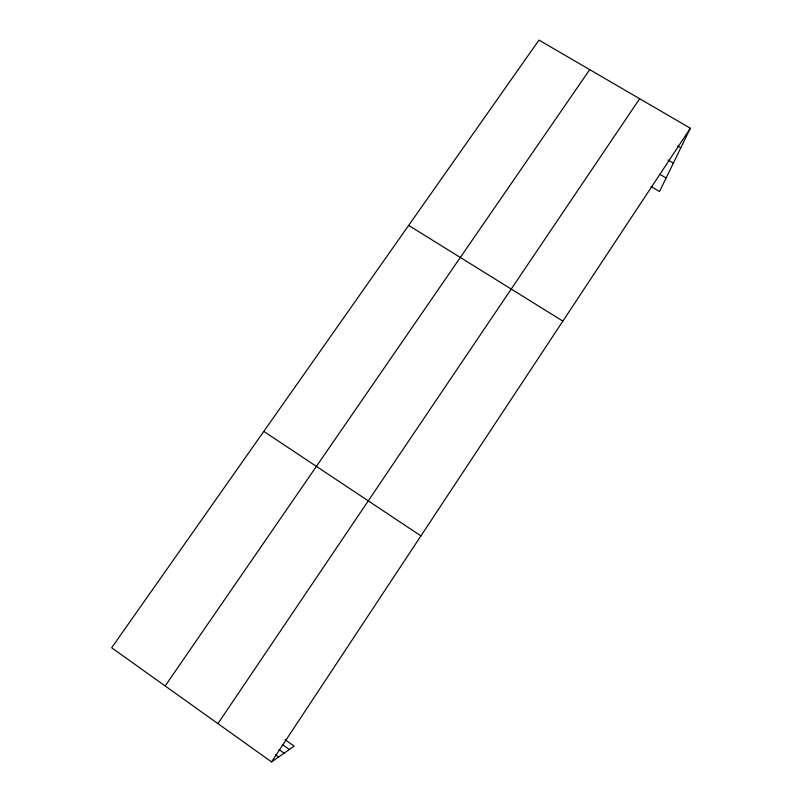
<?xml version="1.0" encoding="UTF-8"?>
<svg xmlns="http://www.w3.org/2000/svg" width="802" height="802" viewBox="0 0 802 802"><rect width="100%" height="100%" fill="white"/><g stroke="black" fill="none" stroke-linecap="round" stroke-linejoin="round"><path stroke-width="1.2" d="M285.051 739.695L294.164 746.161L271.557 761.9L111.658 647.765L538.974 40.1L690.342 128.24L659.505 191.548L651.064 186.535M271.557 761.9L690.342 128.24M217.933 723.625L639.665 98.736M165.162 685.951L589.711 69.644M677.62 145.964L680.798 147.829M667.976 159.999L673.329 163.157M659.735 174.224L666.101 177.994M408.669 225.402L562.874 321.111M263.808 431.396L420.93 535.886M282.364 744.517L289.382 749.489M279.036 749.549L284.108 753.158M275.597 754.822L278.625 756.978"/></g></svg>
